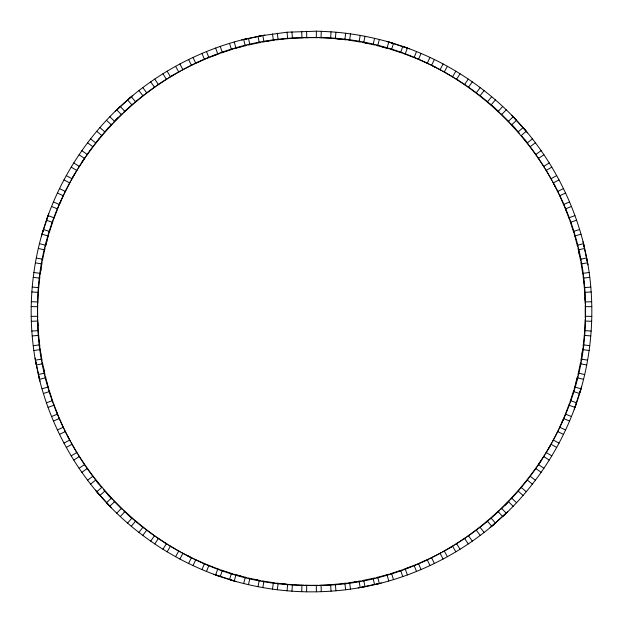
<?xml version="1.0" encoding="UTF-8"?>
<svg xmlns="http://www.w3.org/2000/svg" width="623" height="623" viewBox="0 0 623 623"><rect width="100%" height="100%" fill="white"/><g stroke="black" fill="none" stroke-linecap="round" stroke-linejoin="round"><path stroke-width="0.93" d="M37.707 304.99C31.166 452.898 158.67 585.745 306.718 585.34C455.818 590.993 588.431 460.677 585.379 311.5C588.431 162.323 455.818 32.007 306.718 37.66C161.084 37.341 34.732 165.944 37.621 311.555M585.293 318.01L585.293 304.966M43.096 230.331C30.099 273.544 27.669 319.833 36.079 364.175M579.904 392.669C592.901 349.456 595.331 303.167 586.921 258.825M230.331 579.904C255.08 587.24 280.786 591.391 306.609 591.811L306.718 585.34L318.034 585.293M311.445 37.621L316.297 37.66L316.391 31.189L287.063 32.217L258.825 36.079M37.746 303.697L38.424 290.668M584.576 332.332L585.254 319.303M301.719 591.679L301.945 585.215L290.668 584.576M332.332 38.424L321.047 37.785L321.281 31.321L316.391 31.189M291.946 591.165L292.397 584.717M330.603 38.283L331.054 31.835C351.933 33.26 372.609 37.178 392.669 43.096M38.525 289.384L39.888 276.402M583.112 346.598L584.475 333.617M287.063 590.783L287.631 584.335L276.402 583.112M346.598 39.888L335.361 38.665L335.937 32.217M277.336 589.763L278.123 583.338M344.877 39.662L345.664 33.237M40.059 275.125L42.099 262.236M582.941 347.875L580.901 360.764M272.485 589.124L273.38 582.715M350.515 33.876L349.62 40.285L347.875 40.059M40.511 271.901L40.986 268.708M582.014 354.292L582.489 351.099M262.82 587.59L263.942 581.22L275.125 582.941M349.612 40.285L359.082 41.788L360.18 35.41M42.333 260.967L43.602 254.558M577.949 374.797L580.667 362.033M258.008 586.702L259.238 580.348L254.558 579.398M368.442 43.602L363.754 42.652L364.992 36.298M45.051 248.203L43.594 254.605M248.437 584.662L249.893 578.362L257.774 580.044M365.226 42.956L373.13 44.646L374.563 38.338M45.347 246.949L48.236 235.992M577.653 376.051L574.764 387.008L580.986 388.775C567.21 437.167 539.985 481.532 503.361 516M243.679 583.525L245.244 577.248L235.992 574.764L234.225 580.986C185.833 567.21 141.468 539.985 107 503.361M387.008 48.236L377.748 45.752L379.321 39.475M46.935 240.665L45.752 245.244L39.475 243.679M576.065 382.335L577.248 377.756L583.525 379.321M41.461 236.203L48.773 213.697M581.539 386.797L574.227 409.303M49.092 233.111L53.126 220.698M569.874 402.302L573.908 389.889M119.639 107C83.015 141.468 55.79 185.833 42.014 234.225L48.228 236.008L48.726 234.349M574.274 388.651L574.764 387.008M229.537 579.6L231.429 573.417L220.698 569.874M402.302 53.126L391.571 49.583L393.463 43.4L388.775 42.014L386.992 48.228L388.651 48.726M220.231 576.579L222.333 570.458M400.667 52.542L402.77 46.421C445.733 61.147 484.865 86.605 516 119.639M53.555 219.483L58.227 207.303M564.773 415.697L569.445 403.517M207.303 564.773L217.832 568.869L215.613 574.943L219.405 576.353M415.697 58.227L405.168 54.131L407.387 48.057L403.595 46.647M46.647 219.405L48.057 215.62L54.139 217.824M576.353 403.595L574.943 407.38L568.861 405.176M206.478 571.439L208.9 565.435M414.1 57.565L416.522 51.561M58.726 206.112L61.295 200.1M561.705 422.9L564.274 416.888M201.961 569.562L204.484 563.605L194.189 558.971M428.811 64.029L418.508 59.387L421.039 53.438M59.995 203.114L64.029 194.189M563.005 419.886L558.971 428.811M193.021 565.583L195.754 559.719M427.246 63.281L429.979 57.417M64.582 193.029L70.508 181.402M552.492 441.598L558.418 429.971M188.605 563.48L191.44 557.663L181.402 552.492M441.598 70.508L431.552 65.337L434.395 59.52M179.883 559.033L182.921 553.325M440.079 69.675L443.117 63.967M71.123 180.265L74.316 174.557M548.684 448.443L551.877 442.735M175.585 556.697L178.723 551.044L168.965 545.351M454.035 77.649L444.269 71.957L447.415 66.303M72.704 177.415L77.649 168.965M550.296 445.585L545.351 454.035M167.112 551.807L170.445 546.262M452.555 76.738L455.888 71.193M78.319 167.867L85.429 156.918M537.571 466.082L544.681 455.133M162.938 549.252L166.364 543.762L156.918 537.571M460.062 73.748L456.636 79.238L466.082 85.429M84.448 158.335L81.777 162.377M538.552 464.665L541.223 460.623M154.73 543.918L158.351 538.56M464.649 84.44L468.27 79.082M86.161 155.859L89.922 150.517M536.839 467.141L529.176 477.701M150.696 541.146L154.411 535.85L145.299 529.176M477.701 93.824L468.582 87.142L472.304 81.854M88.03 153.188L87.15 154.411L81.854 150.696M534.97 469.812L535.85 468.589L541.146 472.304M93.824 145.299L89.891 150.556M142.784 535.398L146.678 530.228M476.322 92.772L480.216 87.602M94.61 144.279L98.652 139.139M520.174 488.86L528.39 478.721M138.898 532.416L142.885 527.323L134.14 520.174M488.86 102.826L480.115 95.677L484.102 90.584M102.826 134.14L98.621 139.178M131.297 526.264L135.456 521.303M487.544 101.697L491.703 96.736M103.659 133.158L107.966 128.237M510.611 499.545L519.341 489.842M127.575 523.086L131.819 518.204L128.237 515.034M494.763 107.966L491.173 104.796L495.425 99.914M112.389 123.455L107.935 128.276M120.301 516.537L124.717 511.802L130.698 517.199M492.302 105.801L498.299 111.206L502.699 106.463M113.277 122.521L117.84 117.84M505.16 505.16L509.723 500.479M116.75 513.165L121.244 508.516L113.293 500.495M509.707 122.505L501.749 114.484L506.25 109.835M115.543 120.177L122.505 113.293M507.457 502.823L500.495 509.707M115.286 111.276L132.878 95.436M507.714 511.724L490.122 527.564M114.484 501.756L109.835 506.25C74.815 470.116 50.011 424.356 38.47 375.404M508.516 121.244L513.165 116.75C548.185 152.884 572.989 198.644 584.53 247.596M123.44 112.405L133.135 103.675M489.865 519.325L499.56 510.595M247.596 38.47C198.644 50.011 152.884 74.815 116.75 109.835L121.244 114.484M478.744 528.374L487.552 521.303L491.703 526.264L495.425 523.086L506.25 513.165L501.756 508.516M106.463 502.699L111.198 498.283L103.675 489.865M519.325 133.135L511.795 124.709L516.537 120.301M99.914 495.425L104.796 491.181M518.204 131.819L523.086 127.575M134.116 102.842L144.256 94.626M488.884 520.158L486.384 522.253M128.174 99.322L131.289 96.744L135.456 101.697L136.616 100.747M494.826 523.678C460.631 553.138 419.326 574.18 375.404 584.53M90.584 484.102L95.677 480.115L98.652 483.861M524.348 139.139L527.331 142.893L532.416 138.898M145.284 93.839L155.836 86.169M467.164 536.831L477.716 529.161M87.602 480.216L92.772 476.322L86.169 467.164M536.831 155.836L530.228 146.67L535.398 142.784M81.854 472.304L87.15 468.589M535.85 154.411L541.146 150.696M156.903 85.444L162.33 81.808M466.097 537.556L455.156 544.666M79.082 468.27L84.44 464.649M538.56 158.351L543.918 154.73M167.844 78.334L162.292 81.831M73.748 460.062L79.238 456.636L85.444 466.097M537.556 156.903L543.77 166.38L549.252 162.938M168.942 77.657L174.557 74.316M448.443 548.684L454.058 545.343M71.193 455.888L76.738 452.555L71.131 442.758M551.869 180.242L546.254 170.437L551.807 167.112M171.738 75.983L180.242 71.131M451.262 547.017L442.758 551.869M66.303 447.415L71.957 444.277M551.044 178.723L556.697 175.585M181.379 70.516L187.165 67.471M429.995 558.403L441.621 552.484M63.967 443.117L69.675 440.079L67.471 435.835M555.529 187.165L553.317 182.913L559.033 179.883M193.005 64.597L187.118 67.494M59.52 434.395L65.337 431.56L68.989 438.748M554.011 184.252L557.671 191.456L563.48 188.605M194.166 64.037L200.1 61.295M422.9 561.705L428.834 558.963M57.417 429.979L63.281 427.246L58.733 416.912M564.267 206.088L559.719 195.747L565.583 193.021M197.125 62.658L206.088 58.733M425.875 560.342L416.912 564.267M53.438 421.039L59.395 418.516M563.605 204.484L569.562 201.961M207.28 58.235L219.46 53.562M403.54 569.438L415.72 564.765M51.561 416.522L57.565 414.1L53.562 403.54M571.439 206.478L565.435 208.9L569.438 219.46M406.57 568.332L409.654 567.187M213.3 55.829L216.43 54.668M48.057 407.387L54.139 405.176M568.861 217.824L574.943 215.613M220.674 53.134L226.865 51.024M402.326 569.866L389.912 573.9M46.421 402.77L52.542 400.667L51.024 396.135M573.9 233.088L570.458 222.325L576.579 220.231M223.758 52.067L222.333 52.542L220.231 46.421M399.242 570.933L400.667 570.458L402.77 576.579M226.819 51.039L233.088 49.1M43.4 393.463L49.583 391.571M573.417 231.429L579.6 229.537M234.326 48.734L240.618 46.951M306.609 591.811C331.07 592.232 355.585 589.436 379.321 583.525L377.756 577.248L388.674 574.266M42.014 388.775L48.228 386.992L46.951 382.382M582.941 275.101L581.22 263.934L587.59 262.82L585.721 253.211L583.525 243.679L577.248 245.244L574.772 236L580.986 234.225M241.693 39.989L264.837 35.075M381.307 583.011L358.163 587.925M245.26 45.752L240.564 46.966M248.18 45.051L260.944 42.341M362.056 580.659L374.82 577.949M268.653 40.993L263.942 41.78L262.82 35.41L243.679 39.475L245.244 45.752L246.926 45.354M376.074 577.646L377.74 577.248M45.354 376.074L45.752 377.74L39.475 379.321L38.338 374.563L44.638 373.107L42.341 362.056M580.659 260.944L578.362 249.885L584.662 248.437M40.993 354.347L41.78 359.066L35.41 360.18L36.298 364.992L42.652 363.762M580.348 259.238L586.702 258.008M262.213 42.107L263.942 41.78M354.347 582.007L360.787 580.893M265.421 41.539L275.101 40.059M357.579 581.461L347.899 582.941M364.175 586.921L360.187 587.59L359.058 581.22M33.876 350.515L40.285 349.62M582.715 273.38L589.124 272.485M276.378 39.895L282.873 39.117M333.64 584.467L346.622 583.105M33.237 345.664L39.662 344.877L39.117 340.127M583.883 282.873L583.338 278.115L589.763 277.336M289.36 38.533L282.819 39.124M32.217 335.937L38.665 335.369L39.498 343.382M583.502 279.618L584.343 287.647L590.783 287.063M290.645 38.431L303.674 37.746M332.355 584.569L319.326 585.254M31.835 331.054L38.283 330.603L37.746 319.326M585.254 303.674L584.709 292.389L591.165 291.946M293.892 38.198L292.389 38.291L291.946 31.835M329.108 584.802L330.611 584.709L331.054 591.165M31.321 321.281L37.785 321.055M585.215 301.945L591.679 301.719M304.966 37.707L311.5 37.621M31.189 316.391L37.66 316.282L37.621 311.5M585.34 306.718L591.811 306.609M31.189 306.609L37.66 306.718M585.34 316.282L591.811 316.391M319.303 37.746L321.055 37.785M301.953 585.215L303.697 585.254M316.297 37.66L318.01 37.707M304.99 585.293L306.703 585.34M31.321 301.719L37.785 301.945M585.215 321.055L591.679 321.281M321.281 31.321L331.054 31.835M31.835 291.946L38.283 292.397M584.717 330.603L591.165 331.054M333.617 38.525L335.369 38.665M287.639 584.335L289.384 584.475M32.217 287.063L38.665 287.631M584.335 335.369L590.783 335.937M336.864 38.813L340.08 39.117M282.92 583.883L286.136 584.187M33.237 277.336L39.662 278.123M583.338 344.877L589.763 345.664M33.876 272.485L40.285 273.38M582.715 349.62L589.124 350.515M35.41 262.82L41.78 263.942M581.22 359.058L587.59 360.18M362.033 42.333L363.754 42.652M259.246 580.348L260.967 580.667M359.074 41.78L360.764 42.099M262.236 580.901L263.918 581.212M36.298 258.008L42.652 259.238M580.348 363.762L586.702 364.992M38.338 248.437L44.638 249.893M578.362 373.107L584.662 374.563M376.051 45.347L377.748 45.752M245.252 577.248L246.949 577.653M373.122 44.646L374.797 45.051M248.203 577.949L249.87 578.354M386.797 41.461L409.303 48.773M236.203 581.539L213.697 574.227M382.335 46.935L385.551 47.831M237.449 575.169L240.665 576.065M389.889 49.092L391.571 49.583M231.429 573.417L233.111 573.908M234.349 574.274L235.992 574.764M43.4 229.537L49.583 231.429M573.417 391.571L579.6 393.463M393.463 43.4L402.77 46.421M46.421 220.231L52.542 222.333M570.458 400.667L576.579 402.77M403.517 53.555L405.168 54.131M217.832 568.869L219.483 569.445M51.561 206.478L57.565 208.9M565.435 414.1L571.439 416.522M416.888 58.726L418.508 59.387M204.492 563.613L206.112 564.274M53.438 201.961L59.395 204.484M563.605 418.516L569.562 421.039M57.417 193.021L63.281 195.754M559.719 427.246L565.583 429.979M429.971 64.582L431.552 65.337M191.448 557.663L193.029 558.418M59.52 188.605L65.337 191.44M557.663 431.56L563.48 434.395M432.899 66.015L435.796 67.448M187.204 555.552L190.101 556.985M63.967 179.883L69.675 182.921M553.325 440.079L559.033 443.117M442.735 71.123L444.269 71.957M178.731 551.044L180.265 551.877M66.303 175.585L71.957 178.723M551.044 444.277L556.697 447.415M71.193 167.112L76.738 170.445M546.262 452.555L551.807 455.888M455.133 78.319L457.897 80.048M167.867 544.681L165.103 542.952M73.748 162.938L79.238 166.364M543.762 456.636L549.252 460.062M79.082 154.73L84.44 158.351M538.56 464.649L543.918 468.27M467.141 86.161L468.582 87.142M154.418 535.858L155.859 536.839M87.602 142.784L92.772 146.678M530.228 476.322L535.398 480.216M478.721 94.61L480.115 95.677M142.885 527.323L144.279 528.39M90.584 138.898L95.677 142.885M527.323 480.115L532.416 484.102M96.736 131.297L101.697 135.456M521.303 487.544L526.264 491.703M489.842 103.659L491.173 104.796M131.827 518.204L133.158 519.341M99.914 127.575L104.796 131.819M518.204 491.181L523.086 495.425M106.463 120.301L111.198 124.717M511.802 498.283L516.537 502.699M500.479 113.277L501.749 114.484M121.251 508.516L122.521 509.723M498.299 111.213L499.545 112.389M123.455 510.611L124.701 511.787M109.835 116.75L114.484 121.244M508.516 501.756L513.165 506.25M511.724 115.286L527.564 132.878M111.276 507.714L95.436 490.122M510.595 123.44L511.795 124.709M111.206 498.291L112.405 499.56M120.301 106.463L124.717 111.198M498.283 511.802L502.699 516.537M512.815 125.823L515.003 128.198M107.997 494.802L110.185 497.177M127.575 99.914L131.819 104.796M491.181 518.204L495.425 523.086M523.678 128.174L526.256 131.289L521.303 135.456L526.388 141.717M99.322 494.826L96.744 491.711L101.697 487.544L96.612 481.283M138.898 90.584L142.885 95.677M480.115 527.323L484.102 532.416M529.161 145.284L530.228 146.67M92.772 476.33L93.839 477.716M527.331 142.901L528.374 144.256M94.626 478.744L95.669 480.099M142.784 87.602L146.678 92.772M476.322 530.228L480.216 535.398M150.696 81.854L154.411 87.15M468.589 535.85L472.304 541.146M154.73 79.082L158.351 84.44M464.649 538.56L468.27 543.918M162.938 73.748L166.364 79.238M456.636 543.762L460.062 549.252M545.343 168.942L546.254 170.437M76.746 452.563L77.657 454.058M543.778 166.38L544.666 167.844M78.334 455.156L79.222 456.62M167.112 71.193L170.445 76.738M452.555 546.262L455.888 551.807M175.585 66.303L178.723 71.957M444.277 551.044L447.415 556.697M552.484 181.379L553.317 182.913M69.683 440.087L70.516 441.621M179.883 63.967L182.921 69.675M440.079 553.325L443.117 559.033M188.605 59.52L191.44 65.337M431.56 557.663L434.395 563.48M558.963 194.166L559.719 195.747M63.281 427.253L64.037 428.834M557.671 191.456L558.403 193.005M64.597 429.995L65.329 431.544M193.021 57.417L195.754 63.281M427.246 559.719L429.979 565.583M201.961 53.438L204.484 59.395M418.516 563.605L421.039 569.562M564.765 207.28L565.98 210.301M58.235 415.72L57.02 412.699M206.478 51.561L208.9 57.565M414.1 565.435L416.522 571.439M215.613 48.057L217.824 54.139M405.176 568.861L407.387 574.943M569.866 220.674L570.458 222.325M52.542 400.675L53.134 402.326M51.039 396.181L49.1 389.912M229.537 43.4L231.429 49.583M391.571 573.417L393.463 579.6M574.266 234.326L574.772 236M48.228 387L48.734 388.674M234.225 42.014L236.008 48.228M386.992 574.772L388.775 580.986M583.011 241.693L587.925 264.837M39.989 381.307L35.075 358.163M45.752 377.74L46.966 382.436M577.949 248.18L578.362 249.885M44.638 373.115L45.051 374.82M577.248 245.26L577.646 246.926M248.437 38.338L249.893 44.638M373.107 578.362L374.563 584.662M578.681 251.357L579.382 254.503M43.618 368.497L44.319 371.643M38.338 374.563L36.298 364.992M258.008 36.298L259.238 42.652M363.762 580.348L364.992 586.702M580.893 262.213L581.22 263.934M41.78 359.066L42.107 360.787M41.001 354.394L40.059 347.899M272.485 33.876L273.38 40.285M349.62 582.715L350.515 589.124M583.105 276.378L583.338 278.115M39.662 344.877L39.895 346.622M277.336 33.237L278.123 39.662M344.877 583.338L345.664 589.763M287.063 32.217L287.631 38.665M335.369 584.335L335.937 590.783M584.569 290.645L584.709 292.389M38.291 330.611L38.431 332.355M584.343 287.647L584.467 289.36M38.533 333.64L38.657 335.353M585.005 297.163L585.145 300.45M37.855 322.55L37.995 325.884M301.719 31.321L301.945 37.785M321.055 585.215L321.281 591.679M37.66 316.282L37.707 318.034M306.609 31.189L306.718 37.66M316.282 585.34L316.391 591.811"/></g></svg>
